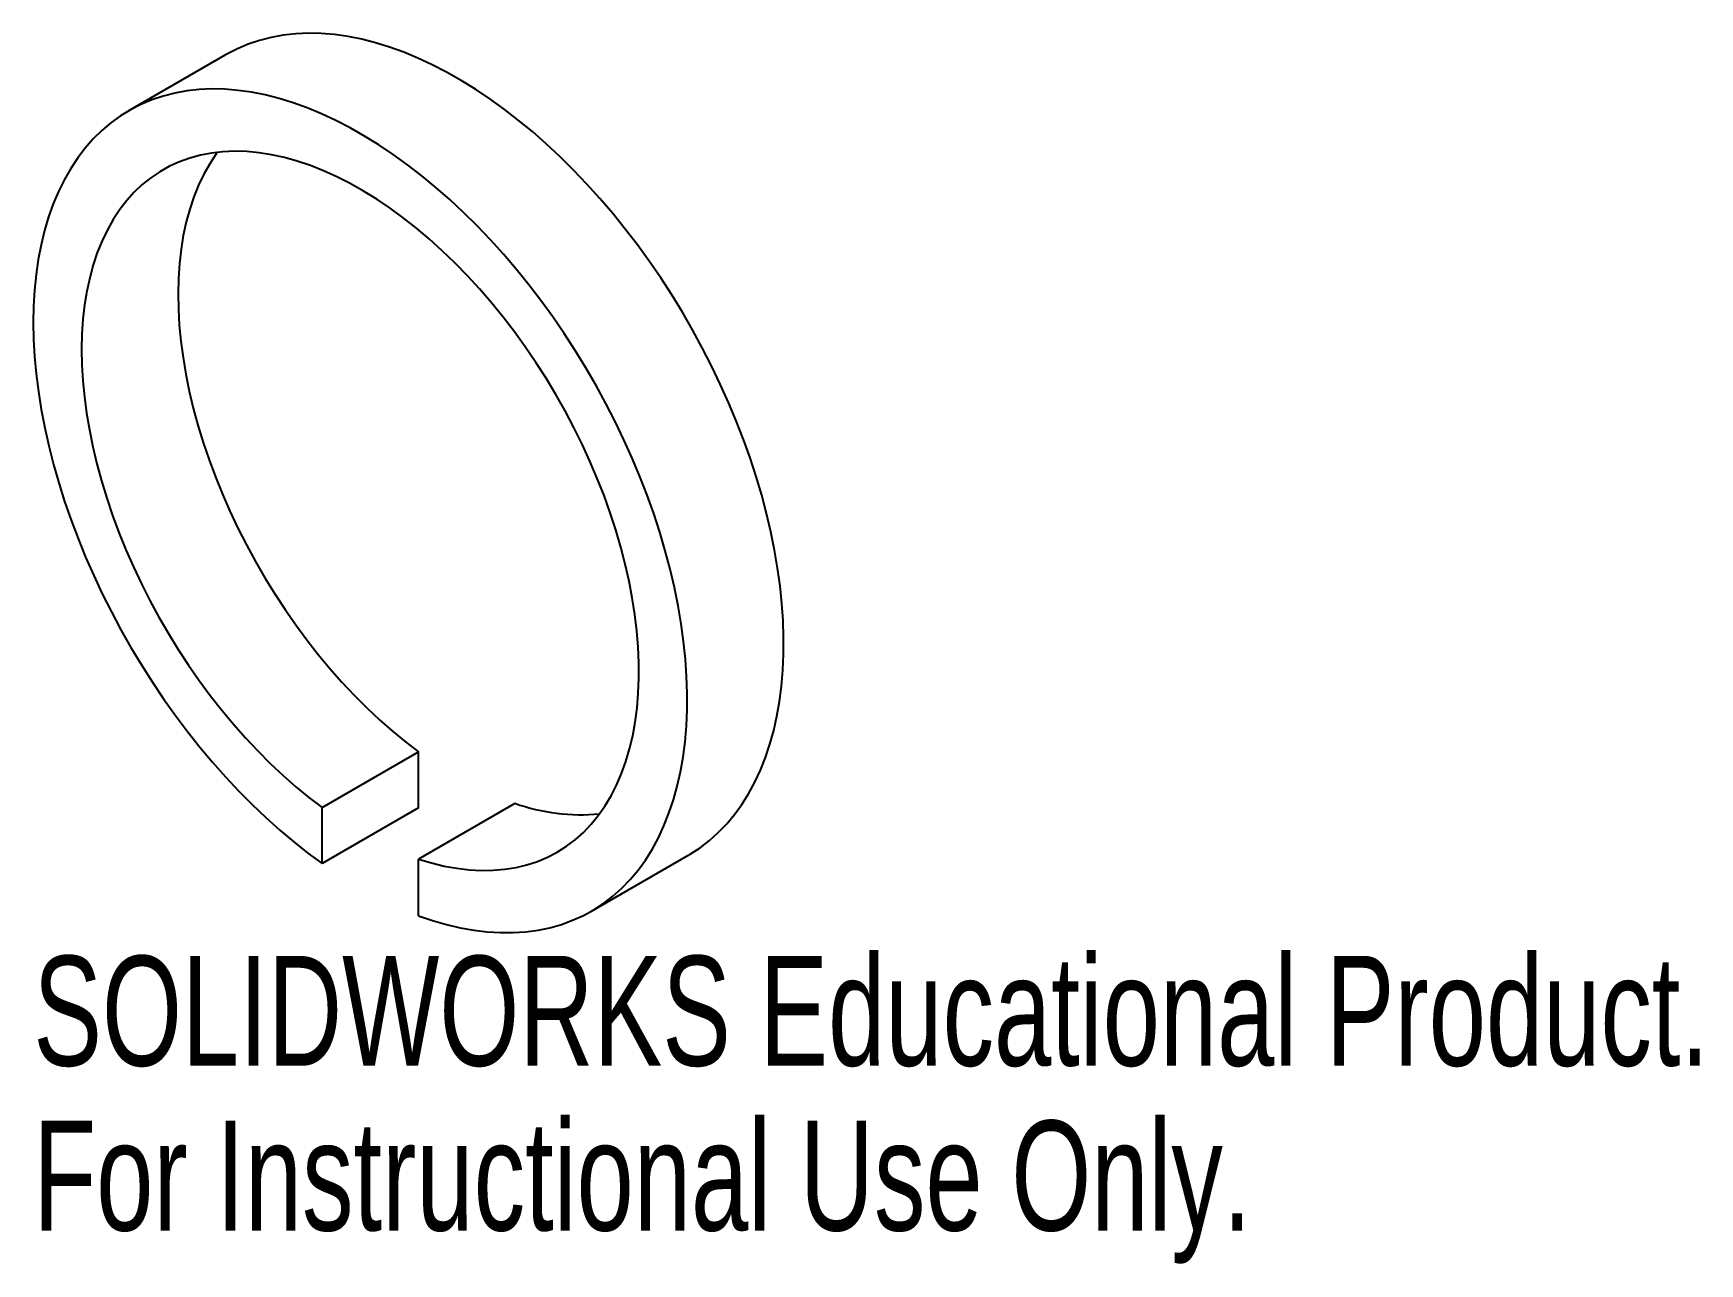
# Paper-space layout '_Isometric' of a CAD drawing. Header units: millimetres. Extents: x -18.6 to 54.6, y -35.6 to 18.6.
import ezdxf

# ---------------------------------------------------------------- set-up
doc = ezdxf.new("R2010")
doc.units = ezdxf.units.MM
doc.styles.add('SLDTEXTSTYLE0', font='TXT', dxfattribs={"width": 0.7})

psp = doc.layouts.new('_Isometric')

# ---------------------------------------------------------------- linework, layer by layer
at = {"color": 7, "linetype": 'Continuous', "lineweight": 25}
for p, q in [((-10.164, 17.607), (-14.407, 15.158)), ((-5.92, -15.498), (-1.677, -13.049)), ((-1.677, -15.519), (-1.677, -13.049)), ((2.555, -15.315), (-1.687, -17.764)), ((-5.92, -17.968), (-5.92, -15.498)), ((-1.677, -15.519), (-5.92, -17.968)), ((-1.687, -20.26), (-1.687, -17.764)), ((5.922, -20.056), (10.164, -17.607))]:
    psp.add_line(p, q, dxfattribs=at)
at = {"color": 7, "linetype": 'Continuous', "lineweight": 25, "flags": 128}
for points in [[(10.164, -17.607), (10.263, -17.549), (10.696, -17.266), (11.108, -16.95), (11.499, -16.6), (11.868, -16.219), (12.213, -15.806), (12.535, -15.363), (12.833, -14.89), (13.105, -14.388), (13.353, -13.858), (13.574, -13.301), (13.769, -12.719), (13.938, -12.112), (14.079, -11.481), (14.193, -10.828), (14.28, -10.154), (14.339, -9.461), (14.37, -8.749), (14.373, -8.02), (14.349, -7.275), (14.297, -6.517), (14.217, -5.746), (14.109, -4.964), (13.974, -4.172), (13.812, -3.372), (13.623, -2.565), (13.408, -1.754), (13.167, -0.939), (12.9, -0.122), (12.609, 0.695), (12.292, 1.51), (11.953, 2.323), (11.589, 3.131), (11.204, 3.933), (10.797, 4.728), (10.368, 5.513), (9.92, 6.287), (9.453, 7.05), (8.967, 7.799), (8.464, 8.532), (7.944, 9.249), (7.409, 9.949), (6.86, 10.629), (6.297, 11.288), (5.722, 11.925), (5.136, 12.54), (4.54, 13.13), (3.936, 13.694), (3.323, 14.232), (2.704, 14.743), (2.08, 15.225), (1.452, 15.677), (0.821, 16.099), (0.189, 16.49), (-0.444, 16.849), (-1.076, 17.175), (-1.706, 17.468), (-2.332, 17.727), (-2.954, 17.951), (-3.571, 18.141), (-4.18, 18.296), (-4.781, 18.415), (-5.373, 18.499), (-5.955, 18.547), (-6.525, 18.559), (-7.082, 18.534), (-7.626, 18.474), (-8.155, 18.378), (-8.668, 18.247), (-9.165, 18.08), (-9.643, 17.878), (-10.103, 17.642), (-10.164, 17.607)], [(-1.687, -20.26), (-1.067, -20.473), (-0.453, -20.65), (0.153, -20.792), (0.752, -20.899), (1.34, -20.969), (1.918, -21.004), (2.483, -21.003), (3.036, -20.966), (3.574, -20.893), (4.098, -20.785), (4.605, -20.641), (5.095, -20.461), (5.567, -20.247), (6.02, -19.998), (6.453, -19.715), (6.866, -19.399), (7.256, -19.05), (7.625, -18.668), (7.971, -18.256), (8.292, -17.812), (8.59, -17.339), (8.863, -16.837), (9.11, -16.307), (9.331, -15.75), (9.527, -15.168), (9.695, -14.561), (9.837, -13.93), (9.951, -13.277), (10.037, -12.603), (10.096, -11.91), (10.127, -11.198), (10.131, -10.469), (10.106, -9.725), (10.054, -8.966), (9.974, -8.195), (9.866, -7.413), (9.731, -6.621), (9.569, -5.821), (9.381, -5.014), (9.165, -4.203), (8.924, -3.388), (8.658, -2.571), (8.366, -1.755), (8.05, -0.939), (7.71, -0.126), (7.347, 0.682), (6.961, 1.484), (6.554, 2.278), (6.126, 3.064), (5.678, 3.838), (5.21, 4.601), (4.724, 5.349), (4.221, 6.083), (3.701, 6.8), (3.166, 7.499), (2.617, 8.179), (2.054, 8.839), (1.479, 9.476), (0.893, 10.09), (0.298, 10.68), (-0.307, 11.245), (-0.919, 11.783), (-1.538, 12.293), (-2.162, 12.775), (-2.79, 13.228), (-3.421, 13.65), (-4.054, 14.04), (-4.686, 14.399), (-5.318, 14.726), (-5.948, 15.018), (-6.575, 15.277), (-7.197, 15.502), (-7.813, 15.692), (-8.423, 15.847), (-9.024, 15.966), (-9.616, 16.05), (-10.198, 16.098), (-10.768, 16.109), (-11.325, 16.085), (-11.869, 16.025), (-12.398, 15.929), (-12.911, 15.798), (-13.407, 15.631), (-13.886, 15.429), (-14.346, 15.192), (-14.786, 14.922), (-15.206, 14.617), (-15.604, 14.28), (-15.981, 13.91), (-16.335, 13.508), (-16.665, 13.076), (-16.972, 12.613), (-17.253, 12.121), (-17.51, 11.601), (-17.741, 11.054), (-17.945, 10.481), (-18.123, 9.882), (-18.274, 9.26), (-18.398, 8.615), (-18.495, 7.948), (-18.564, 7.262), (-18.605, 6.556), (-18.618, 5.833), (-18.604, 5.094), (-18.561, 4.341), (-18.491, 3.574), (-18.393, 2.795), (-18.268, 2.007), (-18.116, 1.209), (-17.937, 0.405), (-17.731, -0.405), (-17.499, -1.219), (-17.241, -2.035), (-16.958, -2.852), (-16.651, -3.668), (-16.32, -4.482), (-15.965, -5.292), (-15.587, -6.096), (-15.187, -6.894), (-14.767, -7.682), (-14.325, -8.461), (-13.865, -9.228), (-13.385, -9.982), (-12.888, -10.721), (-12.374, -11.444), (-11.845, -12.15), (-11.3, -12.837), (-10.742, -13.504), (-10.172, -14.149), (-9.59, -14.772), (-8.997, -15.371), (-8.395, -15.944), (-7.786, -16.492), (-7.169, -17.013), (-6.547, -17.505), (-5.92, -17.968)], [(-1.687, -17.764), (-1.117, -17.936), (-0.553, -18.073), (0.002, -18.174), (0.547, -18.239), (1.081, -18.268), (1.603, -18.261), (2.112, -18.217), (2.606, -18.137), (3.084, -18.022), (3.546, -17.87), (3.99, -17.684), (4.415, -17.462), (4.82, -17.206), (5.204, -16.916), (5.567, -16.593), (5.907, -16.238), (6.224, -15.851), (6.517, -15.433), (6.785, -14.986), (7.028, -14.51), (7.245, -14.006), (7.436, -13.476), (7.6, -12.92), (7.738, -12.341), (7.847, -11.739), (7.929, -11.115), (7.983, -10.472), (8.009, -9.81), (8.007, -9.132), (7.977, -8.438), (7.919, -7.731), (7.833, -7.011), (7.719, -6.281), (7.578, -5.542), (7.41, -4.796), (7.215, -4.045), (6.994, -3.29), (6.747, -2.533), (6.475, -1.776), (6.178, -1.02), (5.858, -0.268), (5.514, 0.48), (5.148, 1.22), (4.761, 1.952), (4.353, 2.674), (3.925, 3.385), (3.479, 4.082), (3.014, 4.764), (2.534, 5.429), (2.037, 6.077), (1.527, 6.705), (1.003, 7.312), (0.467, 7.896), (-0.08, 8.457), (-0.636, 8.993), (-1.201, 9.503), (-1.772, 9.985), (-2.35, 10.439), (-2.931, 10.863), (-3.516, 11.257), (-4.102, 11.619), (-4.688, 11.949), (-5.274, 12.247), (-5.857, 12.51), (-6.436, 12.739), (-7.011, 12.934), (-7.579, 13.093), (-8.139, 13.216), (-8.691, 13.304), (-9.232, 13.356), (-9.762, 13.371), (-10.279, 13.35), (-10.782, 13.293), (-11.271, 13.2), (-11.743, 13.071), (-12.198, 12.907), (-12.635, 12.707), (-13.053, 12.472), (-13.45, 12.204), (-13.827, 11.902), (-14.181, 11.566), (-14.513, 11.199), (-14.821, 10.801), (-15.105, 10.372), (-15.364, 9.914), (-15.597, 9.427), (-15.805, 8.914), (-15.986, 8.374), (-16.14, 7.809), (-16.267, 7.221), (-16.366, 6.611), (-16.438, 5.98), (-16.481, 5.33), (-16.497, 4.662), (-16.484, 3.977), (-16.444, 3.278), (-16.375, 2.566), (-16.279, 1.842), (-16.155, 1.109), (-16.004, 0.367), (-15.826, -0.381), (-15.621, -1.134), (-15.39, -1.89), (-15.134, -2.647), (-14.853, -3.404), (-14.547, -4.158), (-14.218, -4.909), (-13.866, -5.654), (-13.492, -6.392), (-13.097, -7.12), (-12.681, -7.838), (-12.247, -8.544), (-11.793, -9.235), (-11.323, -9.912), (-10.836, -10.57), (-10.334, -11.211), (-9.819, -11.831), (-9.29, -12.43), (-8.75, -13.006), (-8.2, -13.558), (-7.64, -14.084), (-7.073, -14.584), (-6.499, -15.055), (-5.92, -15.498)], [(-10.522, 13.327), (-10.578, 13.25), (-10.862, 12.821), (-11.121, 12.363), (-11.355, 11.877), (-11.562, 11.363), (-11.743, 10.823), (-11.897, 10.259), (-12.024, 9.67), (-12.123, 9.06), (-12.195, 8.429), (-12.239, 7.779), (-12.254, 7.111), (-12.242, 6.427), (-12.201, 5.727), (-12.133, 5.015), (-12.036, 4.291), (-11.912, 3.558), (-11.761, 2.816), (-11.583, 2.068), (-11.378, 1.315), (-11.148, 0.559), (-10.891, -0.198), (-10.61, -0.955), (-10.305, -1.709), (-9.976, -2.46), (-9.624, -3.205), (-9.249, -3.942), (-8.854, -4.671), (-8.439, -5.389), (-8.004, -6.095), (-7.551, -6.786), (-7.08, -7.462), (-6.594, -8.121), (-6.092, -8.762), (-5.576, -9.382), (-5.047, -9.981), (-4.507, -10.557), (-3.957, -11.108), (-3.397, -11.635), (-2.83, -12.134), (-2.256, -12.606), (-1.677, -13.049)]]:
    psp.add_lwpolyline(points, dxfattribs=at)
at = {"color": 7, "linetype": 'Continuous', "lineweight": 25}
psp.add_arc((5.459, -7.148), 8.667, 250.42757, 275.43235, dxfattribs=at)

# ---------------------------------------------------------------- texts
at = {"color": 7, "linetype": 'Continuous', "char_height": 4.83362, "attachment_point": 1, "style": 'SLDTEXTSTYLE0'}
for s, insert in [('SOLIDWORKS Educational Product.', (-18.618, -22.024)), ('For Instructional Use Only.', (-18.618, -29.274))]:
    psp.add_mtext(s, dxfattribs=dict(at, insert=insert))

doc.saveas('drawing.dxf')
